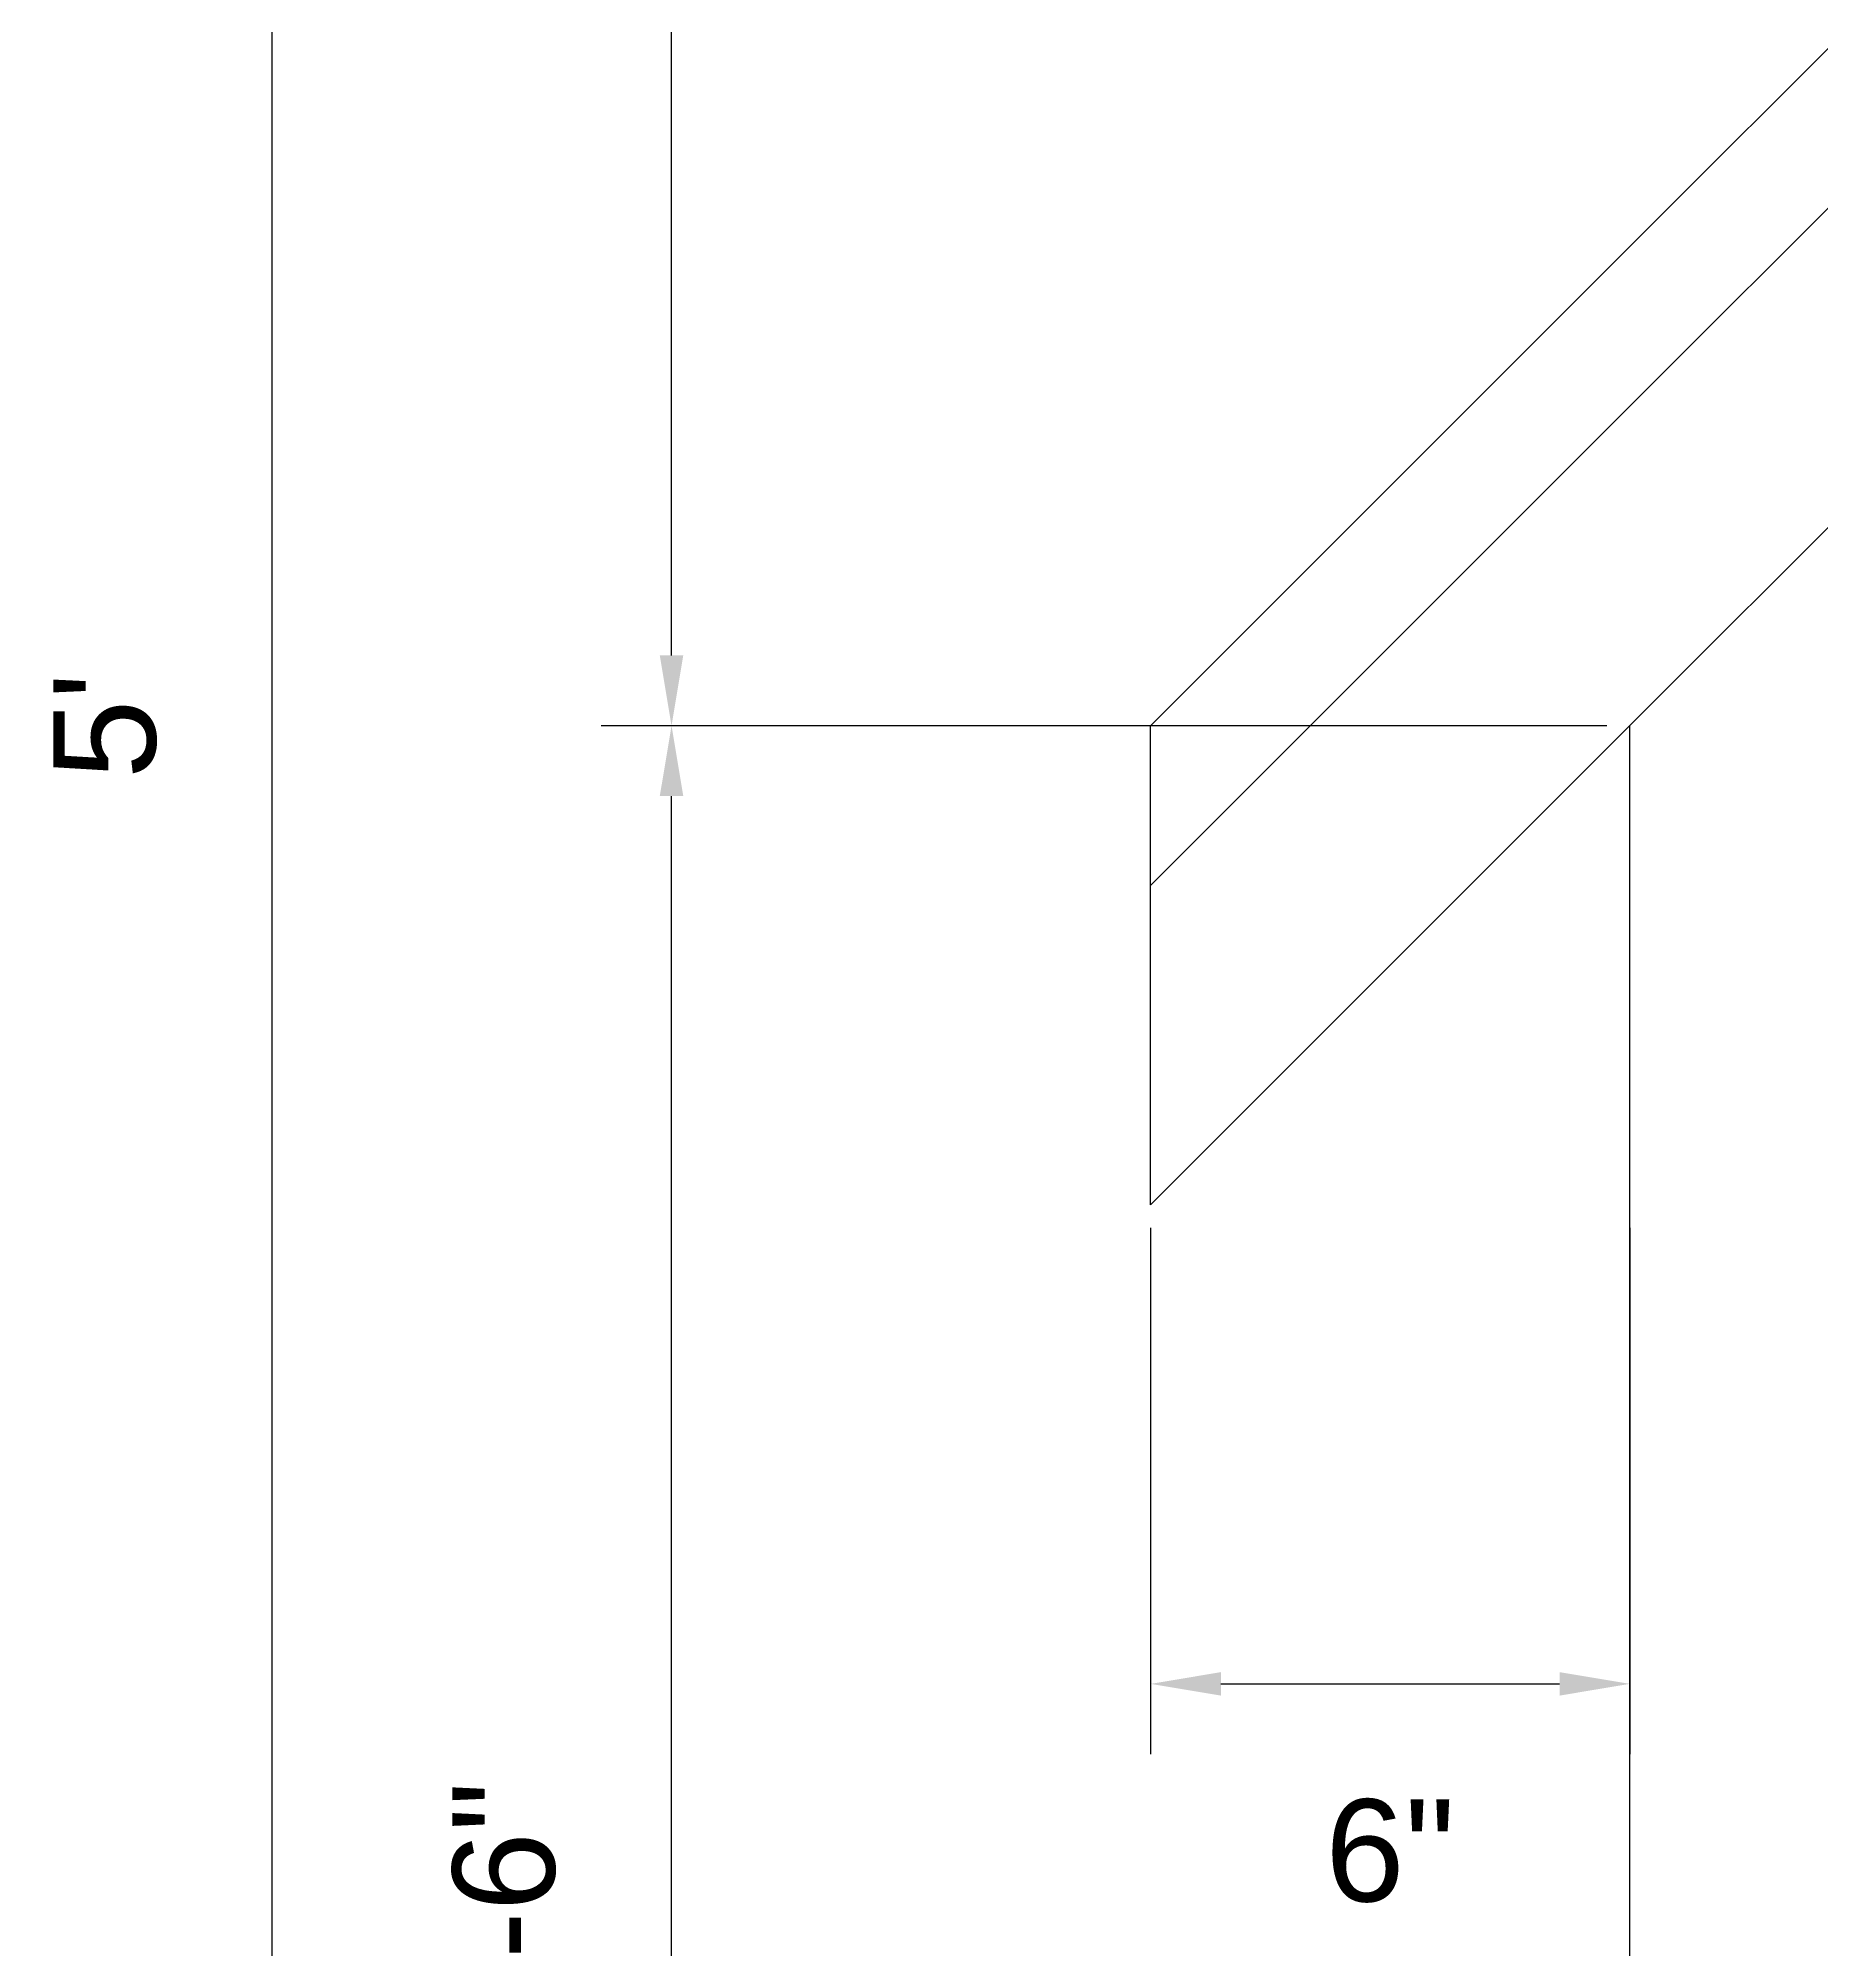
# Model space of a CAD drawing. Header units: inches. Extents: x -73 to 182, y -44 to 88.
# Drawn here: x 6.32 to 28.65, y 15.92 to 39.86 of the extents above; entities that cross this region are included whole.
import ezdxf

# ---------------------------------------------------------------- set-up
doc = ezdxf.new("R2010")
doc.units = ezdxf.units.IN
doc.header["$LTSCALE"] = 0.3
doc.header["$MEASUREMENT"] = 0
doc.layers.add('-Dimensions', color=7, linetype='Continuous')
doc.layers.add('Lines & Shapes', color=7, linetype='Continuous')
doc.styles.get("Standard").update_dxf_attribs({"font": 'arial.ttf'})
doc.dimstyles.new('Annotative', dxfattribs={"dimscale": 0, "dimtxt": 0.18, "dimasz": 0.18, "dimexe": 0.18, "dimexo": 0.0625, "dimgap": 0.09, "dimtad": 0, "dimtih": 1, "dimtoh": 1, "dimdec": 4, "dimzin": 0, "dimdsep": 46, "dimtxsty": 'Standard', "dimcen": 0.09, "dimadec": 0, "dimazin": 0, "dimtfac": 1, "dimtdec": 4, "dimtofl": 0, "dimtmove": 0, "dimatfit": 3, "dimfxl": 1, "dimtolj": 1, "dimtzin": 0, "dimarcsym": 0})

# ---------------------------------------------------------------- blocks, each defined once
blk = doc.blocks.new('*D41')
at = {"layer": '-Dimensions', "color": 0, "lineweight": -2, "transparency": 16777216}
for p, q in [((25.962, 31.25), (13.37, 31.25)), ((14.25, 2.13), (14.25, 30.37)), ((25.962, 1.25), (13.37, 1.25))]:
    blk.add_line(p, q, dxfattribs=at)
at = {"layer": '-Dimensions', "color": 0, "lineweight": 9, "transparency": 16777216}
for points in [[(14.103, 30.37), (14.397, 30.37), (14.25, 31.25)], [(14.103, 2.13), (14.397, 2.13), (14.25, 1.25)]]:
    blk.add_solid(points, dxfattribs=at)
at = {"layer": 'Defpoints', "color": 0, "lineweight": 9, "transparency": 16777216}
for p in [(14.25, 31.25), (26.25, 31.25), (26.25, 1.25)]:
    blk.add_point(p, dxfattribs=at)
at = {"layer": '-Dimensions', "color": 0, "transparency": 16777216, "insert": (12.156, 16.25), "char_height": 1.28, "attachment_point": 5, "rotation": 90}
blk.add_mtext('\\A1;2\'-6"', dxfattribs=at)
blk = doc.blocks.new('*D40')
at = {"layer": '-Dimensions', "color": 0, "lineweight": -2, "transparency": 16777216}
for p, q in [((49.962, 61.25), (13.37, 61.25)), ((14.25, 32.13), (14.25, 60.37)), ((25.962, 31.25), (13.37, 31.25))]:
    blk.add_line(p, q, dxfattribs=at)
at = {"layer": '-Dimensions', "color": 0, "lineweight": 9, "transparency": 16777216}
for points in [[(14.103, 60.37), (14.397, 60.37), (14.25, 61.25)], [(14.103, 32.13), (14.397, 32.13), (14.25, 31.25)]]:
    blk.add_solid(points, dxfattribs=at)
at = {"layer": 'Defpoints', "color": 0, "lineweight": 9, "transparency": 16777216}
for p in [(14.25, 61.25), (50.25, 61.25), (26.25, 31.25)]:
    blk.add_point(p, dxfattribs=at)
at = {"layer": '-Dimensions', "color": 0, "transparency": 16777216, "insert": (12.156, 46.25), "char_height": 1.28, "attachment_point": 5, "rotation": 90}
blk.add_mtext('\\A1;2\'-6"', dxfattribs=at)
blk = doc.blocks.new('*D37')
at = {"layer": '-Dimensions', "color": 0, "lineweight": -2, "transparency": 16777216}
for p, q in [((49.962, 61.25), (8.37, 61.25)), ((9.25, 2.13), (9.25, 60.37)), ((25.962, 1.25), (8.37, 1.25))]:
    blk.add_line(p, q, dxfattribs=at)
at = {"layer": '-Dimensions', "color": 0, "lineweight": 9, "transparency": 16777216}
for points in [[(9.103, 60.37), (9.397, 60.37), (9.25, 61.25)], [(9.103, 2.13), (9.397, 2.13), (9.25, 1.25)]]:
    blk.add_solid(points, dxfattribs=at)
at = {"layer": 'Defpoints', "color": 0, "lineweight": 9, "transparency": 16777216}
for p in [(9.25, 61.25), (50.25, 61.25), (26.25, 1.25)]:
    blk.add_point(p, dxfattribs=at)
at = {"layer": '-Dimensions', "color": 0, "transparency": 16777216, "insert": (7.159, 31.25), "char_height": 1.28, "attachment_point": 5, "rotation": 90}
blk.add_mtext("\\A1;5'", dxfattribs=at)
blk = doc.blocks.new('*D29')
at = {"layer": '-Dimensions', "color": 0, "lineweight": -2, "transparency": 16777216}
for p, q in [((20.25, 24.962), (20.25, 18.37)), ((26.25, 24.962), (26.25, 18.37)), ((21.13, 19.25), (25.37, 19.25))]:
    blk.add_line(p, q, dxfattribs=at)
at = {"layer": '-Dimensions', "color": 0, "lineweight": 9, "transparency": 16777216}
for points in [[(21.13, 19.397), (21.13, 19.103), (20.25, 19.25)], [(25.37, 19.397), (25.37, 19.103), (26.25, 19.25)]]:
    blk.add_solid(points, dxfattribs=at)
at = {"layer": 'Defpoints', "color": 0, "lineweight": 9, "transparency": 16777216}
for p in [(20.25, 25.25), (26.25, 25.25), (26.25, 19.25)]:
    blk.add_point(p, dxfattribs=at)
at = {"layer": '-Dimensions', "color": 0, "transparency": 16777216, "insert": (23.25, 17.156), "char_height": 1.28, "attachment_point": 5}
blk.add_mtext('\\A1;6"', dxfattribs=at)

msp = doc.modelspace()

# ---------------------------------------------------------------- linework, layer by layer
at = {"layer": 'Lines & Shapes'}
for points in [[(20.25, 25.25), (20.25, 31.25), (50.25, 61.25)], [(20.25, 29.25), (50.25, 59.25), (80.25, 29.25)], [(20.25, 25.25), (50.25, 55.25)], [(26.25, 1.25), (26.25, 31.25)]]:
    msp.add_lwpolyline(points, dxfattribs=at)

# ---------------------------------------------------------------- dimensions: what is measured, and where the dimension line sits
at = {"layer": '-Dimensions'}
for base, p1, p2, picture, middle in [((9.25, 61.25), (26.25, 1.25), (50.25, 61.25), '*D37', (7.159, 31.25)), ((14.25, 61.25), (26.25, 31.25), (50.25, 61.25), '*D40', (12.156, 46.25)), ((14.25, 31.25), (26.25, 1.25), (26.25, 31.25), '*D41', (12.156, 16.25))]:
    dim = msp.add_linear_dim(base=base, p1=p1, p2=p2, angle=90, dimstyle='Annotative', override={"dimscale": 0, "dimtxt": 0.08, "dimasz": 0.055, "dimexe": 0.055, "dimexo": 0.018, "dimtad": 2, "dimtih": 0, "dimtoh": 0, "dimdec": 0, "dimlunit": 4, "dimtdec": 0, "dimtix": 0, "dimtofl": 0, "dimtmove": 0, "dimatfit": 3, "dimfrac": 2}, dxfattribs=at)
    dim.commit()
    dim.dimension.update_dxf_attribs({"geometry": picture, "text_midpoint": middle})
dim = msp.add_linear_dim(base=(26.25, 19.25), p1=(20.25, 25.25), p2=(26.25, 25.25), dimstyle='Annotative', override={"dimscale": 0, "dimtxt": 0.08, "dimasz": 0.055, "dimexe": 0.055, "dimexo": 0.018, "dimtad": 2, "dimtih": 0, "dimtoh": 0, "dimdec": 0, "dimlunit": 4, "dimtdec": 0, "dimtix": 0, "dimtofl": 0, "dimtmove": 0, "dimatfit": 3, "dimfrac": 2}, dxfattribs=at)
dim.commit()
dim.dimension.update_dxf_attribs({"geometry": '*D29', "text_midpoint": (23.25, 17.156)})

doc.saveas('drawing.dxf')
